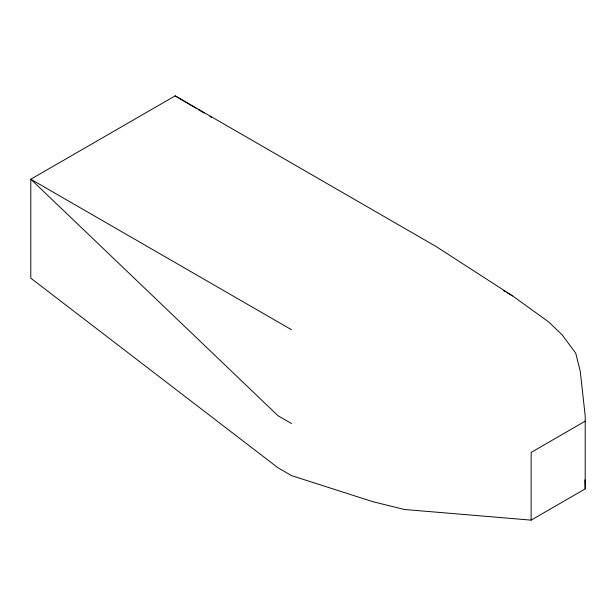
<?xml version="1.0" encoding="UTF-8"?>
<svg xmlns="http://www.w3.org/2000/svg" width="616" height="616" viewBox="0 0 616 616"><rect width="100%" height="100%" fill="white"/><g stroke="black" fill="none" stroke-linecap="round" stroke-linejoin="round"><path stroke-width="0.92" d="M585.2 488.896L585.2 415.969L580.295 371.448L575.729 353.199L562.246 334.981L548.679 321.945L512.628 295.919L435.943 246.431L175.16 95.865L30.8 179.218L30.8 278.17L278.016 467.806L291.553 475.621L372.765 501.663L404.35 509.478L531.131 520.135L585.2 488.896L584.915 479.872M585.2 421.175L531.131 452.437L531.131 520.135M503.618 290.714L505.251 291.661M506.891 292.608L512.628 295.919M291.584 329.776L30.8 179.218L278.016 415.738L291.553 423.554M175.16 95.865L196.673 108.632M198.329 109.609L204.119 113.044M209.91 116.478L211.565 117.464"/></g></svg>
